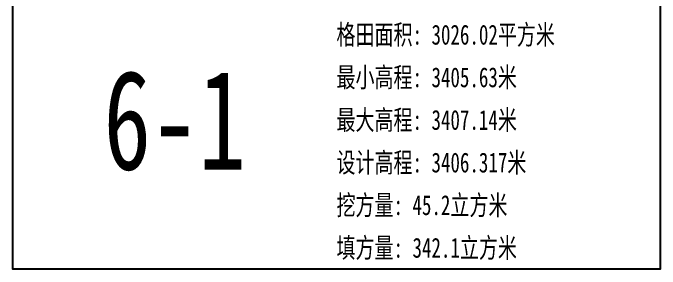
# Model space of a CAD drawing. Extents: x 4283 to 40403, y 1134 to 1764.
# Drawn here: x 6881.5 to 7011.5, y 1565 to 1616.5 of the extents above; entities that cross this region are included whole.
import ezdxf
from ezdxf.enums import TextEntityAlignment as Align

# ---------------------------------------------------------------- set-up
doc = ezdxf.new("R2010")
doc.units = 0
doc.layers.add('tdz_土方计算图', color=7, linetype='Continuous')
doc.styles.add('GLand', font='')
doc.styles.get('GLand').set_extended_font_data('FangSong_GB2312')

msp = doc.modelspace()

# ---------------------------------------------------------------- linework, layer by layer
at = {"layer": 'tdz_土方计算图', "linetype": 'Continuous'}
msp.add_lwpolyline([(6881.52, 1724.99), (7011.52, 1724.99), (7011.52, 1564.99), (6881.52, 1564.99)], close=True, dxfattribs=at)

# ---------------------------------------------------------------- texts
at = {"layer": 'tdz_土方计算图', "linetype": 'Continuous', "style": 'GLand', "width": 0.7}
for s, p in [('格田面积: 3026.02平方米', (6946.52, 1612.13)), ('最小高程: 3405.63米', (6946.52, 1603.56)), ('最大高程: 3407.14米', (6946.52, 1594.99)), ('设计高程: 3406.317米', (6946.52, 1586.42)), ('挖方量: 45.2立方米', (6946.52, 1577.85)), ('填方量: 342.1立方米', (6946.52, 1569.28))]:
    msp.add_text(s, height=4, dxfattribs=at).set_placement(p, align=Align.MIDDLE_LEFT)
at = {"layer": 'tdz_土方计算图', "color": 6, "linetype": 'Continuous', "style": 'GLand', "width": 0.7}
msp.add_text('6-1', height=20, dxfattribs=at).set_placement((6914.02, 1594.99), align=Align.MIDDLE_CENTER)

doc.saveas('drawing.dxf')
